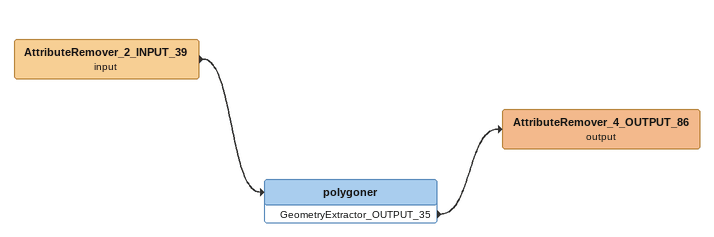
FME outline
AttributeRemover_2_INPUT_39 (input)
    -> polygoner
polygoner
    GeometryExtractor_OUTPUT_35 -> AttributeRemover_4_OUTPUT_86 (output)
AttributeRemover_4_OUTPUT_86 (output)
